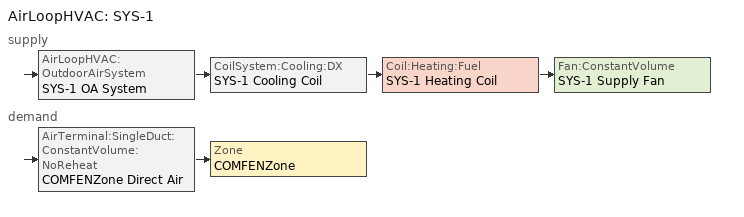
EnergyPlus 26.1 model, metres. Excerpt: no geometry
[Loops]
AirLoopHVAC 'SYS-1'
 supply: AirLoopHVAC:OutdoorAirSystem 'SYS-1 OA System' > CoilSystem:Cooling:DX 'SYS-1 Cooling Coil' > Coil:Heating:Fuel 'SYS-1 Heating Coil' > Fan:ConstantVolume 'SYS-1 Supply Fan'
 demand: AirTerminal:SingleDuct:ConstantVolume:NoReheat 'COMFENZone Direct Air' > Zone 'COMFENZone'
[AirLoopHVAC]
SYS-1: Design supply air flow rate=Autosize
[AirTerminal:SingleDuct:ConstantVolume:NoReheat]
COMFENZone Direct Air: Availability schedule=ALWAYSON; Maximum air flow rate=Autosize
[Coil:Cooling:DX:SingleSpeed]
SYS-1 DX Cooling Coil: 2023 rated evaporator fan power per volume flow rate=934.4; Availability schedule=ALWAYSON; Energy input ratio function of flow fraction curve=WindACEIRFFF; Energy input ratio function of temperature curve=WindACEIRFT; Gross rated cooling cop=2.777778; Gross rated sensible heat ratio=Autosize; Gross rated total cooling capacity=Autosize; Part load fraction correlation curve=WindACPLFFPLR; Rated air flow rate=Autosize; Total cooling capacity function of flow fraction curve=WindACCoolCapFFF; Total cooling capacity function of temperature curve=WindACCoolCapFT
[Coil:Heating:Fuel]
SYS-1 Heating Coil: Availability schedule=ALWAYSON; Burner efficiency=0.740741; Fuel type=NaturalGas; Nominal capacity=Autosize
[CoilSystem:Cooling:DX]
SYS-1 Cooling Coil: Availability schedule=ALWAYSON; Cooling coil=SYS-1 DX Cooling Coil
[Controller:OutdoorAir]
SYS-1 OA Controller: Economizer control action type=ModulateFlow; Economizer control type=NoEconomizer; Economizer maximum limit dry bulb temperature=23.884; Lockout type=NoLockout; Maximum outdoor air flow rate=Autosize; Minimum limit type=FixedMinimum; Minimum outdoor air flow rate=Autosize; Minimum outdoor air schedule=Min OA Sched
[DesignSpecification:OutdoorAir]
SZ DSOA COMFENZone: Outdoor air flow per person=0.01; Outdoor air method=Flow/Person
[Fan:ConstantVolume]
SYS-1 Supply Fan: Availability schedule=FAN-SCHED; Fan total efficiency=0.6; Maximum flow rate=Autosize; Motor efficiency=0.9; Motor in airstream fraction=1; Pressure rise=600
[SetpointManager:MixedAir]
SYS-1 Setpoint Manager 2: Control variable=Temperature; Setpoint node or nodelist=SYS-1 Supply Fan Upstream Nodes
[SetpointManager:SingleZone:Reheat]
SYS-1 Setpoint Manager 1: Control variable=Temperature; Control zone=COMFENZone; Maximum supply air temperature=45; Minimum supply air temperature=14; Setpoint node or nodelist=SYS-1 Sup Air Temp Nodes
[Sizing:System]
SYS-1: 100 outdoor air in cooling=No; 100 outdoor air in heating=No; Central cooling capacity control method=VAV; Central cooling design supply air humidity ratio=0.0085; Central cooling design supply air temperature=12.8; Central heating design supply air humidity ratio=0.008; Central heating design supply air temperature=40; Central heating maximum system air flow ratio=1; Cooling design capacity=Autosize; Cooling design capacity method=CoolingDesignCapacity; Cooling supply air flow rate method=DesignDay; Design outdoor air flow rate=Autosize; Heating design capacity=Autosize; Heating design capacity method=HeatingDesignCapacity; Heating supply air flow rate method=DesignDay; Precool design humidity ratio=0.008; Precool design temperature=12.8; Preheat design humidity ratio=0.008; Preheat design temperature=7; System outdoor air method=ZoneSum; Type of load to size on=Sensible; Type of zone sum to use=NonCoincident; Zone maximum outdoor air fraction=1
[Sizing:Zone]
COMFENZone: Account for dedicated outdoor air system=No; Cooling design air flow method=DesignDay; Dedicated outdoor air high setpoint temperature for design=Autosize; Dedicated outdoor air low setpoint temperature for design=Autosize; Dedicated outdoor air system control strategy=NeutralSupplyAir; Design specification outdoor air object=SZ DSOA COMFENZone; Heating design air flow method=DesignDay; Zone cooling design supply air humidity ratio=0.0085; Zone cooling design supply air temperature=14; Zone cooling design supply air temperature input method=SupplyAirTemperature; Zone cooling sizing factor=1.3; Zone heating design supply air humidity ratio=0.008; Zone heating design supply air temperature=40; Zone heating design supply air temperature input method=SupplyAirTemperature; Zone heating sizing factor=1.3
[ThermostatSetpoint:DualSetpoint]
COMFENZone DualSPSched: Cooling setpoint temperature schedule=CLG-SCHED; Heating setpoint temperature schedule=HTG-SCHED
[ZoneControl:Thermostat]
COMFENZone Thermostat: Zone or zonelist=COMFENZone; Control 1=COMFENZone DualSPSched; Control type schedule=Zone-Control-Type-Sched
[Zone equipment]
COMFENZone: COMFENZone Direct Air
[Curve:Biquadratic]
Name | Maximum value of x | Maximum value of y | Minimum value of x | Minimum value of y | Coefficient1 constant | Coefficient2 x | Coefficient3 x 2 | Coefficient4 y | Coefficient5 y 2 | Coefficient6 x y
WindACCoolCapFT | 999 | 999 | -999 | -999 | 0.942588 | 0.00954335 | 0.00068377 | -0.0110427 | 5.249e-06 | -9.72e-06
WindACEIRFT | 23.88889 | 46.11111 | 12.77778 | 23.88889 | 0.342414 | 0.034885 | -0.0006237 | 0.00497722 | 0.000437951 | -0.000728028
[Curve:Quadratic]
Name | Maximum value of x | Minimum value of x | Coefficient1 constant | Coefficient2 x | Coefficient3 x 2
WindACCoolCapFFF | 1.5 | 0.5 | 0.8 | 0.2 | 0
WindACEIRFFF | 999 | -999 | 1.1552 | -0.1808 | 0.0256
WindACPLFFPLR | 999 | -999 | 0.75 | 0.25 | 0
[Schedule:Compact]
ALWAYSON: Through: 12/31, For: AllDays, Until: 24:00, 1
CLG-SCHED: Through: 12/31, For: Weekdays SummerDesignDay, Until: 06:00, 26.7, Until: 22:00, 24, Until: 24:00, 26.7, For: Saturday, Until: 06:00, 26.7, Until: 18:00, 24, Until: 24:00, 26.7, For: AllOtherDays, Until: 24:00, 26.7
FAN-SCHED: Through: 12/31, For: Weekdays SummerDesignDay, Until: 06:00, 0, Until: 22:00, 1, Until: 24:00, 0, For: Saturday WinterDesignDay, Until: 06:00, 0, Until: 18:00, 1, Until: 24:00, 0, For: AllOtherDays, Until: 24:00, 0
HTG-SCHED: Through: 12/31, For: Weekdays, Until: 06:00, 15.6, Until: 22:00, 21, Until: 24:00, 15.6, For: Saturday, Until: 06:00, 15.6, Until: 18:00, 21, Until: 24:00, 15.6, For: WinterDesignDay, Until: 24:00, 21, For: AllOtherDays, Until: 24:00, 15.6
Min OA Sched: Through: 12/31, For: Weekdays SummerDesignDay, Until: 07:00, 0, Until: 22:00, 1, Until: 24:00, 0, For: Saturday WinterDesignDay, Until: 07:00, 0, Until: 18:00, 1, Until: 24:00, 0, For: AllOtherDays, Until: 24:00, 0
Zone-Control-Type-Sched: Through: 12/31, For: AllDays, Until: 24:00, 4
